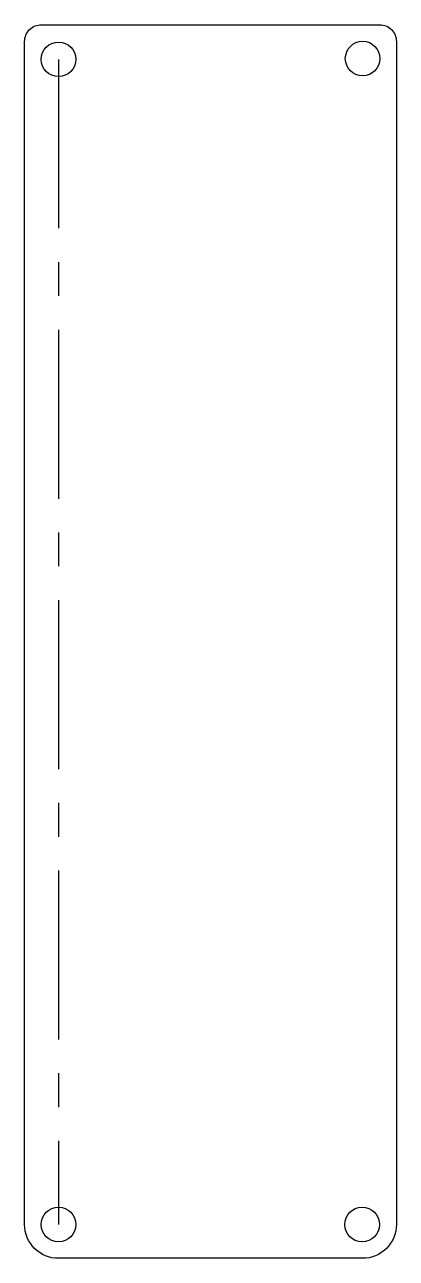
# Model space of a CAD drawing. Header units: millimetres. Extents: x -110.5 to -82.5, y -126.3 to -33.5.
import ezdxf

# ---------------------------------------------------------------- set-up
doc = ezdxf.new("R2010")
doc.units = ezdxf.units.MM
doc.linetypes.add('CENTERX2', pattern=[20.32, 12.7, -2.54, 2.54, -2.54])

msp = doc.modelspace()

# ---------------------------------------------------------------- linework, layer by layer
at = {"color": 7, "linetype": 'Continuous', "lineweight": 25}
for p, q in [((-109.22, -33.544), (-83.82, -33.544)), ((-110.49, -123.714), (-110.49, -34.814)), ((-82.55, -34.814), (-82.55, -123.714)), ((-85.09, -126.254), (-107.95, -126.254))]:
    msp.add_line(p, q, dxfattribs=at)
at = {"color": 7, "linetype": 'CENTERX2'}
msp.add_line((-107.943, -36.149), (-107.943, -123.714), dxfattribs=at)
at = {"color": 7, "linetype": 'Continuous', "lineweight": 25}
for centre, radius in [((-107.943, -36.149), 1.3), ((-85.084, -36.091), 1.3), ((-107.943, -123.714), 1.3), ((-85.125, -123.714), 1.305)]:
    msp.add_circle(centre, radius, dxfattribs=at)
for points in [[(-110.49, -34.814), (-110.49, -34.477), (-110.356, -34.154), (-110.118, -33.916)], [(-110.118, -33.916), (-109.88, -33.678), (-109.557, -33.544), (-109.22, -33.544)], [(-83.82, -33.544), (-83.483, -33.544), (-83.16, -33.678), (-82.922, -33.916)], [(-82.922, -33.916), (-82.684, -34.154), (-82.55, -34.477), (-82.55, -34.814)], [(-109.746, -125.51), (-110.222, -125.034), (-110.49, -124.388), (-110.49, -123.714)], [(-82.55, -123.714), (-82.55, -124.388), (-82.818, -125.034), (-83.294, -125.51)], [(-107.95, -126.254), (-108.624, -126.254), (-109.27, -125.986), (-109.746, -125.51)], [(-83.294, -125.51), (-83.77, -125.986), (-84.416, -126.254), (-85.09, -126.254)]]:
    msp.add_open_spline(points, degree=3, dxfattribs=at)

doc.saveas('drawing.dxf')
